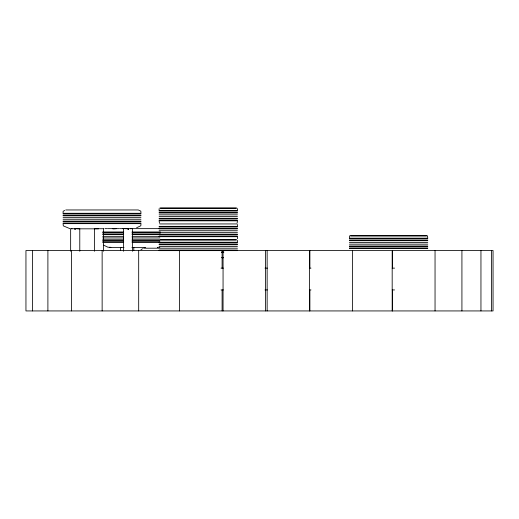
<?xml version="1.0" encoding="UTF-8"?>
<svg xmlns="http://www.w3.org/2000/svg" width="519" height="519" viewBox="0 0 519 519"><rect width="100%" height="100%" fill="white"/><g stroke="black" fill="none" stroke-linecap="round" stroke-linejoin="round"><path stroke-width="0.78" d="M140.921 249.795L142.602 248.685M94.387 251.274L94.387 228.71L103.417 228.717M237.41 238.727L237.475 236.709L159.106 236.709M349.631 235.95L349.391 238.176L427.76 238.176L427.52 235.95M237.118 223.112L237.475 220.828L159.106 220.828L159.469 223.112M136.62 227.744L140.824 225.778L140.967 223.644L63.071 223.644L63.312 225.869L70.033 228.704M94.893 228.71L94.393 228.71M64.752 210.442L63.136 211.265L63.071 213.283L140.967 213.283L140.824 211.149L138.255 209.955L65.777 209.955M158.068 247.271L157.594 247.505L158.133 247.316M128.31 228.788L128.122 228.762M131.372 228.71L130.723 228.788M76.222 228.71L74.58 228.71M126.785 228.71L125.429 228.71M103.657 245.163L107.952 247.232L110.871 247.323M113.421 228.821L116.593 228.639L112.292 228.749M159.761 208.067L236.826 208.067M160.436 208.177L236.151 208.177M159.106 211.045L237.475 211.045M159.106 212.427L237.475 212.427M159.106 213.004L237.475 213.004M63.071 213.86L140.967 213.86M159.106 214.847L237.475 214.847M63.071 215.236L140.967 215.236M63.071 215.813L140.967 215.813M159.106 216.455L237.475 216.455M63.071 217.656L140.967 217.656M159.106 218.298L237.475 218.298M159.106 218.875L237.475 218.875M63.071 219.265L140.967 219.265M159.106 220.257L237.475 220.257M63.071 221.107L140.967 221.107M63.071 221.684L140.967 221.684M63.071 223.066L140.967 223.066M159.761 223.942L236.826 223.942M159.106 226.349L237.475 226.349L237.462 224.474M159.106 226.926L237.475 226.926M159.106 228.308L237.475 228.308M104.883 228.639L106.875 228.639M107.537 228.639L112.104 228.639M112.467 228.639L119.338 228.639M120.006 228.639L160.235 228.639M77.506 228.821L98.571 228.821M127.959 228.821L128.634 228.788M127.908 228.931L128.634 228.86M159.106 228.885L237.475 228.885M74.684 229.002L75.229 229.041M127.908 229.002L128.634 229.002M74.684 229.074L75.508 229.074M127.908 229.074L128.634 229.074M159.106 230.721L237.475 230.721M102.671 231.967L123.704 231.967M132.04 231.967L160.403 231.967M159.106 232.337L237.475 232.337M102.671 232.538L123.704 232.538M132.04 232.538L160.403 232.538M102.671 233.92L123.704 233.92M132.04 233.92L160.403 233.92M159.106 234.179L237.475 234.179M102.671 234.497L123.704 234.497M132.04 234.497L160.403 234.497M159.106 234.75L237.475 234.75M350.046 235.769L427.105 235.769M350.721 235.879L426.43 235.879M159.106 236.132L237.475 236.132M102.671 236.34L123.704 236.34M132.04 236.34L160.403 236.34M102.671 237.949L123.704 237.949M132.04 237.949L159.858 237.949M349.391 238.753L427.76 238.753M102.671 239.791L123.704 239.791M132.04 239.791L236.826 239.823M160.436 239.934L236.151 239.934M349.391 240.135L427.76 240.135M102.671 240.368L123.704 240.368M132.04 240.368L159.858 240.368M349.391 240.706L427.76 240.706M102.671 241.75L123.704 241.75M132.04 241.75L159.858 241.75M159.106 242.23L237.475 242.23L237.462 240.355M102.671 242.328L123.704 242.328M132.04 242.328L159.858 242.328M349.391 242.548L427.76 242.548M159.106 242.808L237.475 242.808M349.391 244.164L427.76 244.164M159.106 244.183L237.475 244.183M159.106 244.76L237.475 244.76M349.391 246L427.76 246M159.106 246.603L237.475 246.603M349.391 246.577L427.76 246.577M124.009 247.394L120.616 247.394L120.616 250.56M132.948 247.394L133.792 247.394L133.792 250.56M109.704 247.505L121.05 247.505L120.732 247.394M131.904 247.505L145.677 247.505M349.391 247.959L427.76 247.959M143.627 248.199L237.475 248.212M349.391 248.536L427.76 248.536M159.106 250.054L237.475 250.054M159.106 250.632L237.475 250.632M221.574 252.013L223.786 252.013M221.574 252.591L223.786 252.591M221.749 257.495L223.254 257.495M221.931 257.768L223.358 257.768M221.01 268.128L223.41 268.128M265.008 268.128L267.428 268.128M309.363 268.128L310.978 268.128M392.176 268.128L394.57 268.128M221.01 289.939L223.41 289.939M265.008 289.939L267.428 289.939M309.363 289.939L310.978 289.939M392.176 289.939L394.57 289.939M122.672 228.639L124.119 228.691M159.19 247.31L159.839 247.362M72.044 228.821L71.466 228.71M237.462 208.599L237.475 210.474L159.106 210.474L159.106 208.742M491.499 250.534L491.499 310.933M480.951 250.534L480.951 310.933M461.923 250.534L461.923 310.933M435.045 250.534L435.045 310.933M392.481 268.252L392.481 250.534L493.05 250.534L493.05 310.933L25.95 310.933L25.95 250.534L222.1 250.534L222.1 268.252M392.481 289.998L392.481 310.933M392.182 310.933L392.182 250.534L223.06 250.534L223.06 310.933M352.388 250.534L352.388 310.933M309.888 250.534L309.888 268.252M309.888 289.998L309.888 310.933M309.46 250.534L309.46 310.933M267.149 250.534L267.149 310.933M265.417 250.534L265.417 310.933M222.1 289.998L222.1 310.933M179.574 250.534L179.574 310.933M138.683 250.534L138.683 310.933M132.553 228.71L132.553 251.274M123.431 228.71L123.431 251.274M103.515 228.71L103.515 251.274M102.139 250.534L102.139 310.933M79.777 251.274L79.777 228.71L70.649 228.71L70.649 251.274M71.512 250.534L71.512 310.933M47.897 250.534L47.897 310.933M32.47 250.534L32.47 310.933"/></g></svg>
